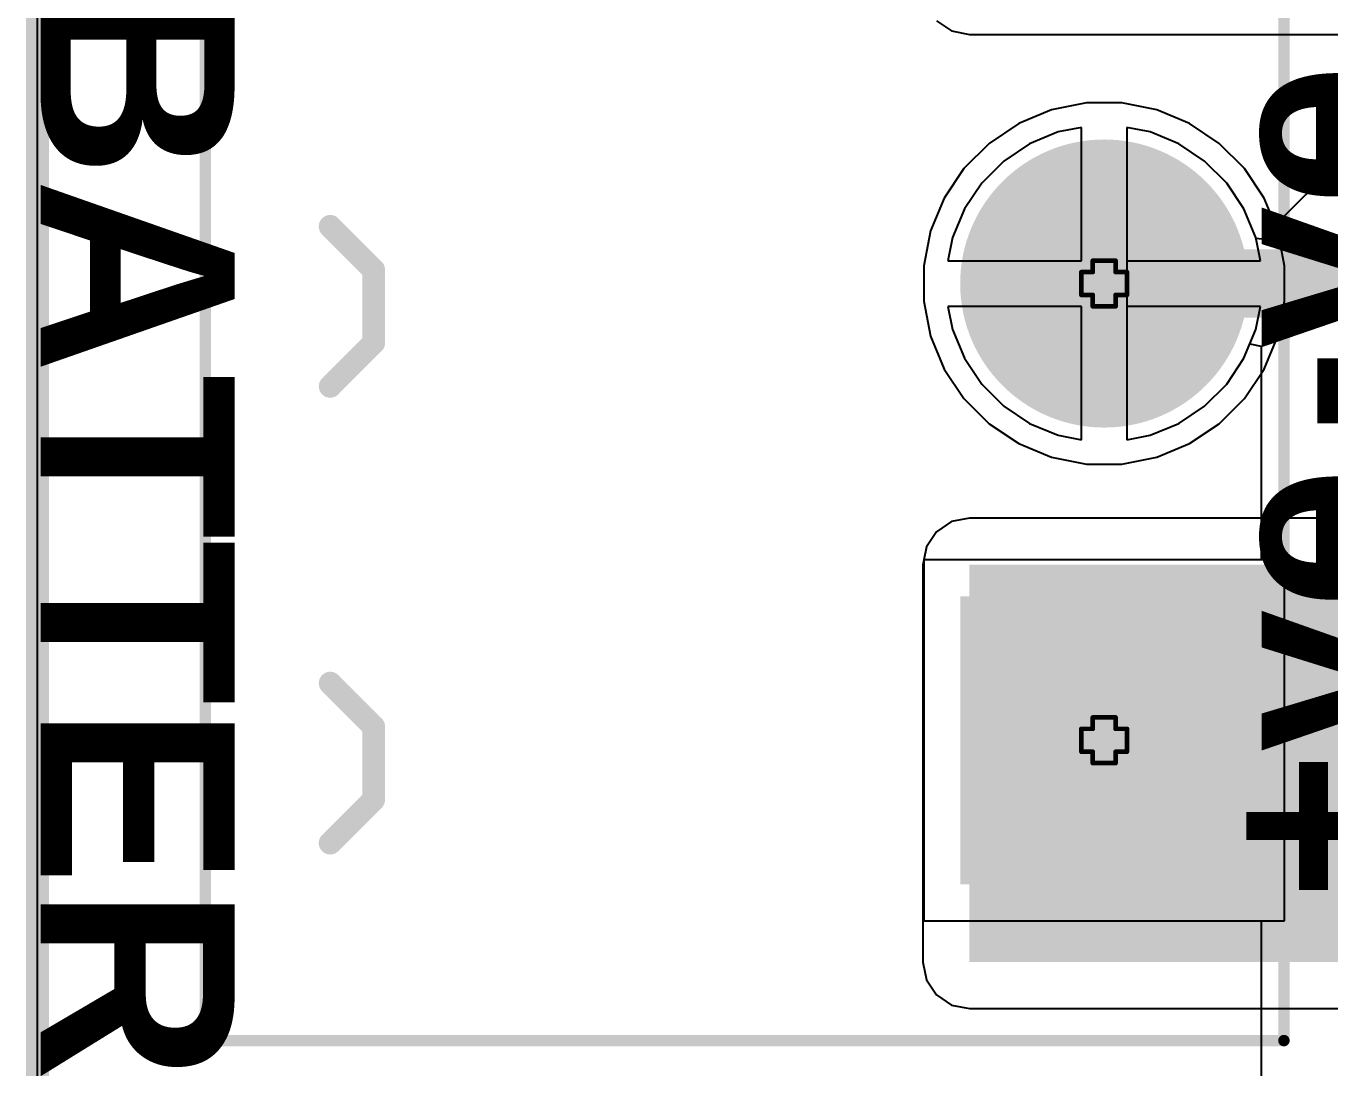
# Model space of a CAD drawing. Header units: inches. Extents: x -3 to 5437, y -3 to 5435.
# Drawn here: x -2.9 to 11.6, y 16.02 to 27.61 of the extents above; entities that cross this region are included whole.
import ezdxf

# ---------------------------------------------------------------- set-up
doc = ezdxf.new("R2010")
doc.units = ezdxf.units.IN
for name, color, linetype in [('Board Outline', 216, 'Continuous'), ('Bottom Layer', 5, 'Continuous'), ('Bottom Solder', 6, 'Continuous'), ('Drill Drawing', 1, 'Continuous'), ('GND', 16, 'Continuous'), ('Multi-Layer', 9, 'Continuous'), ('Pad Holes', 156, 'Continuous'), ('PWR', 76, 'Continuous'), ('Top Layer', 1, 'Continuous'), ('Top Overlay', 2, 'Continuous'), ('Top Solder', 216, 'Continuous')]:
    doc.layers.add(name, color=color, linetype=linetype)
doc.styles.add('Arial_Bold', font='', dxfattribs={"height": 0.2})
doc.styles.get('Arial_Bold').set_extended_font_data('Arial', bold=True)

# ---------------------------------------------------------------- blocks, each defined once
blk = doc.blocks.new('TBP01R1_508_02BE_340')
at = {"layer": 'Bottom Layer'}
blk.add_hatch(color=5, dxfattribs=at).paths.add_polyline_path([(-4.04, 1.5), (-1.04, 1.5), (-1.04, -1.5), (-4.04, -1.5)])
h = blk.add_hatch(color=5, dxfattribs=at)
edge = h.paths.add_edge_path()
edge.add_arc((2.54, 0), 1.5, 0, 360)
at = {"layer": 'Bottom Solder'}
blk.add_hatch(color=6, dxfattribs=at).paths.add_polyline_path([(-4.142, 1.602), (-0.938, 1.602), (-0.938, -1.602), (-4.142, -1.602)])
h = blk.add_hatch(color=6, dxfattribs=at)
edge = h.paths.add_edge_path()
edge.add_arc((2.54, 0), 1.602, 0, 360)
at = {"layer": 'GND'}
blk.add_hatch(color=16, dxfattribs=at).paths.add_polyline_path([(-4.04, 1.5), (-1.04, 1.5), (-1.04, -1.5), (-4.04, -1.5)])
h = blk.add_hatch(color=16, dxfattribs=at)
edge = h.paths.add_edge_path()
edge.add_arc((2.54, 0), 1.5, 0, 360)
at = {"layer": 'Multi-Layer'}
blk.add_hatch(color=9, dxfattribs=at).paths.add_polyline_path([(-4.04, 1.5), (-1.04, 1.5), (-1.04, -1.5), (-4.04, -1.5)])
h = blk.add_hatch(color=9, dxfattribs=at)
edge = h.paths.add_edge_path()
edge.add_arc((2.54, 0), 1.5, 0, 360)
at = {"layer": 'Pad Holes'}
h = blk.add_hatch(color=7, dxfattribs=at)
edge = h.paths.add_edge_path()
edge.add_arc((-2.54, 0), 0.85, 0, 360)
h = blk.add_hatch(color=7, dxfattribs=at)
edge = h.paths.add_edge_path()
edge.add_arc((2.54, 0), 0.85, 0, 360)
at = {"layer": 'PWR'}
blk.add_hatch(color=76, dxfattribs=at).paths.add_polyline_path([(-4.04, 1.5), (-1.04, 1.5), (-1.04, -1.5), (-4.04, -1.5)])
h = blk.add_hatch(color=76, dxfattribs=at)
edge = h.paths.add_edge_path()
edge.add_arc((2.54, 0), 1.5, 0, 360)
at = {"layer": 'Top Layer'}
blk.add_hatch(color=1, dxfattribs=at).paths.add_polyline_path([(-4.04, 1.5), (-1.04, 1.5), (-1.04, -1.5), (-4.04, -1.5)])
h = blk.add_hatch(color=1, dxfattribs=at)
edge = h.paths.add_edge_path()
edge.add_arc((2.54, 0), 1.5, 0, 360)
at = {"layer": 'Top Solder'}
blk.add_hatch(color=216, dxfattribs=at).paths.add_polyline_path([(-4.142, 1.602), (-0.938, 1.602), (-0.938, -1.602), (-4.142, -1.602)])
h = blk.add_hatch(color=216, dxfattribs=at)
edge = h.paths.add_edge_path()
edge.add_arc((2.54, 0), 1.602, 0, 360)
at = {"layer": 'Top Overlay'}
for points in [[(-5.88, 10, 0.127, 0.127, 0), (-5.88, -2, 0.127, 0.127, 0)], [(-5.88, 10, 0.127, 0.127, 0), (5.88, 10, 0.127, 0.127, 0)], [(5.88, 10, 0.127, 0.127, 0), (5.88, -2, 0.127, 0.127, 0)], [(-3.683, 8.611, 0.254, 0.254, 0), (-3.2, 8.128, 0.254, 0.254, 0)], [(-1.905, 8.611, 0.254, 0.254, 0), (-2.388, 8.128, 0.254, 0.254, 0)], [(1.397, 8.611, 0.254, 0.254, 0), (1.88, 8.128, 0.254, 0.254, 0)], [(1.397, 8.611, 0.254, 0.254, 0), (1.88, 8.128, 0.254, 0.254, 0)], [(3.175, 8.611, 0.254, 0.254, 0), (2.692, 8.128, 0.254, 0.254, 0)], [(3.175, 8.611, 0.254, 0.254, 0), (2.692, 8.128, 0.254, 0.254, 0)], [(-3.2, 8.128, 0.254, 0.254, 0), (-2.388, 8.128, 0.254, 0.254, 0)], [(1.88, 8.128, 0.254, 0.254, 0), (2.692, 8.128, 0.254, 0.254, 0)], [(1.88, 8.128, 0.254, 0.254, 0), (2.692, 8.128, 0.254, 0.254, 0)], [(-5.88, -2, 0.127, 0.127, 0), (5.88, -2, 0.127, 0.127, 0)]]:
    blk.add_lwpolyline(points, format="xyseb", dxfattribs=at)
for points in [[(-5.912, 10, 0.0635, 0.0635, 1), (-5.848, 10, 0.0635, 0.0635, 1)], [(-5.912, 10, 0.0635, 0.0635, 1), (-5.848, 10, 0.0635, 0.0635, 1)], [(5.848, 10, 0.0635, 0.0635, 1), (5.912, 10, 0.0635, 0.0635, 1)], [(5.848, 10, 0.0635, 0.0635, 1), (5.912, 10, 0.0635, 0.0635, 1)], [(-3.747, 8.611, 0.127, 0.127, 1), (-3.619, 8.611, 0.127, 0.127, 1)], [(-1.968, 8.611, 0.127, 0.127, 1), (-1.841, 8.611, 0.127, 0.127, 1)], [(1.333, 8.611, 0.127, 0.127, 1), (1.46, 8.611, 0.127, 0.127, 1)], [(1.333, 8.611, 0.127, 0.127, 1), (1.46, 8.611, 0.127, 0.127, 1)], [(3.111, 8.611, 0.127, 0.127, 1), (3.239, 8.611, 0.127, 0.127, 1)], [(3.111, 8.611, 0.127, 0.127, 1), (3.239, 8.611, 0.127, 0.127, 1)], [(-3.264, 8.128, 0.127, 0.127, 1), (-3.137, 8.128, 0.127, 0.127, 1)], [(-3.264, 8.128, 0.127, 0.127, 1), (-3.137, 8.128, 0.127, 0.127, 1)], [(-2.451, 8.128, 0.127, 0.127, 1), (-2.324, 8.128, 0.127, 0.127, 1)], [(-2.451, 8.128, 0.127, 0.127, 1), (-2.324, 8.128, 0.127, 0.127, 1)], [(1.816, 8.128, 0.127, 0.127, 1), (1.943, 8.128, 0.127, 0.127, 1)], [(1.816, 8.128, 0.127, 0.127, 1), (1.943, 8.128, 0.127, 0.127, 1)], [(1.816, 8.128, 0.127, 0.127, 1), (1.943, 8.128, 0.127, 0.127, 1)], [(1.816, 8.128, 0.127, 0.127, 1), (1.943, 8.128, 0.127, 0.127, 1)], [(2.629, 8.128, 0.127, 0.127, 1), (2.756, 8.128, 0.127, 0.127, 1)], [(2.629, 8.128, 0.127, 0.127, 1), (2.756, 8.128, 0.127, 0.127, 1)], [(2.629, 8.128, 0.127, 0.127, 1), (2.756, 8.128, 0.127, 0.127, 1)], [(2.629, 8.128, 0.127, 0.127, 1), (2.756, 8.128, 0.127, 0.127, 1)], [(-2.618, -1.702, 0.2, 0.2, 1), (-2.818, -1.702, 0.2, 0.2, 1)], [(-2.868, -1.702, 0.1, 0.1, 1), (-2.768, -1.702, 0.1, 0.1, 1)], [(-2.668, -1.702, 0.1, 0.1, 1), (-2.568, -1.702, 0.1, 0.1, 1)], [(-5.912, -2, 0.0635, 0.0635, 1), (-5.848, -2, 0.0635, 0.0635, 1)], [(-5.912, -2, 0.0635, 0.0635, 1), (-5.848, -2, 0.0635, 0.0635, 1)], [(5.848, -2, 0.0635, 0.0635, 1), (5.912, -2, 0.0635, 0.0635, 1)], [(5.848, -2, 0.0635, 0.0635, 1), (5.912, -2, 0.0635, 0.0635, 1)]]:
    blk.add_lwpolyline(points, format="xyseb", close=True, dxfattribs=at)

msp = doc.modelspace()

# ---------------------------------------------------------------- hatches: boundary and pattern name
at = {"layer": 'Top Layer'}
msp.add_hatch(color=1, dxfattribs=at).paths.add_polyline_path([(7.591, 17.197), (18.578, 17.197), (18.578, 21.616), (7.591, 21.616)])

# ---------------------------------------------------------------- linework, layer by layer
at = {"layer": 'Board Outline'}
msp.add_lwpolyline([(-2.777, -2.78, 0.254, 0.254, 0), (-2.777, 121.22, 0.254, 0.254, 0)], format="xyseb", dxfattribs=at)
at = {"layer": 'Bottom Layer'}
for p, q in [((-2.777, 0.777), (-2.777, 117.675)), ((8.58, 26.429), (8.26, 26.297)), ((8.837, 26.48), (8.58, 26.429)), ((8.837, 24.997), (8.837, 26.48)), ((9.603, 26.429), (9.345, 26.48)), ((9.345, 26.48), (9.345, 24.743)), ((9.922, 26.297), (9.603, 26.429)), ((8.26, 26.297), (7.973, 26.105)), ((10.209, 26.105), (9.922, 26.297)), ((11.757, 26.116), (11.598, 25.994)), ((7.973, 26.105), (7.729, 25.861)), ((10.454, 25.861), (10.209, 26.105)), ((11.598, 25.994), (11.064, 25.461)), ((7.729, 25.861), (7.537, 25.573)), ((10.645, 25.573), (10.454, 25.861)), ((7.537, 25.573), (7.405, 25.254)), ((10.778, 25.254), (10.645, 25.573)), ((11.064, 25.461), (10.942, 25.302)), ((7.405, 25.254), (7.353, 24.997)), ((10.78, 25.242), (10.778, 25.254)), ((10.912, 25.229), (10.78, 25.242)), ((10.942, 25.302), (10.912, 25.229)), ((7.353, 24.997), (8.837, 24.997)), ((9.345, 24.743), (9.345, 23.005)), ((8.837, 24.489), (7.353, 24.489)), ((7.353, 24.489), (7.405, 24.231)), ((8.837, 23.005), (8.837, 24.489)), ((7.405, 24.231), (7.537, 23.912)), ((10.645, 23.912), (10.712, 24.073)), ((10.712, 24.073), (10.839, 24.048)), ((10.839, 24.048), (10.839, 21.671)), ((7.537, 23.912), (7.729, 23.625)), ((10.454, 23.625), (10.645, 23.912)), ((7.729, 23.625), (7.973, 23.38)), ((10.209, 23.38), (10.454, 23.625)), ((7.973, 23.38), (8.26, 23.188)), ((9.922, 23.188), (10.209, 23.38)), ((8.26, 23.188), (8.58, 23.056)), ((9.603, 23.056), (9.922, 23.188)), ((8.58, 23.056), (8.837, 23.005)), ((9.345, 23.005), (9.603, 23.056)), ((10.839, 21.671), (7.083, 21.671)), ((7.083, 21.671), (7.083, 17.655)), ((7.083, 17.655), (10.839, 17.655)), ((10.839, 17.655), (10.839, 13.386))]:
    msp.add_line(p, q, dxfattribs=at)
at = {"layer": 'Drill Drawing'}
for points in [[(8.964, 24.87, 0.0508, 0.0508, 0), (8.964, 24.997, 0.0508, 0.0508, 0)], [(8.964, 24.997, 0.0508, 0.0508, 0), (9.218, 24.997, 0.0508, 0.0508, 0)], [(9.218, 24.87, 0.0508, 0.0508, 0), (9.218, 24.997, 0.0508, 0.0508, 0)], [(8.837, 24.616, 0.0508, 0.0508, 0), (8.837, 24.87, 0.0508, 0.0508, 0)], [(8.837, 24.87, 0.0508, 0.0508, 0), (8.964, 24.87, 0.0508, 0.0508, 0)], [(9.218, 24.87, 0.0508, 0.0508, 0), (9.345, 24.87, 0.0508, 0.0508, 0)], [(9.345, 24.616, 0.0508, 0.0508, 0), (9.345, 24.87, 0.0508, 0.0508, 0)], [(8.837, 24.616, 0.0508, 0.0508, 0), (8.964, 24.616, 0.0508, 0.0508, 0)], [(8.964, 24.489, 0.0508, 0.0508, 0), (8.964, 24.616, 0.0508, 0.0508, 0)], [(9.218, 24.616, 0.0508, 0.0508, 0), (9.345, 24.616, 0.0508, 0.0508, 0)], [(9.218, 24.489, 0.0508, 0.0508, 0), (9.218, 24.616, 0.0508, 0.0508, 0)], [(8.964, 24.489, 0.0508, 0.0508, 0), (9.218, 24.489, 0.0508, 0.0508, 0)], [(8.964, 19.79, 0.0508, 0.0508, 0), (8.964, 19.917, 0.0508, 0.0508, 0)], [(8.964, 19.917, 0.0508, 0.0508, 0), (9.218, 19.917, 0.0508, 0.0508, 0)], [(9.218, 19.79, 0.0508, 0.0508, 0), (9.218, 19.917, 0.0508, 0.0508, 0)], [(8.837, 19.536, 0.0508, 0.0508, 0), (8.837, 19.79, 0.0508, 0.0508, 0)], [(8.837, 19.79, 0.0508, 0.0508, 0), (8.964, 19.79, 0.0508, 0.0508, 0)], [(9.218, 19.79, 0.0508, 0.0508, 0), (9.345, 19.79, 0.0508, 0.0508, 0)], [(9.345, 19.536, 0.0508, 0.0508, 0), (9.345, 19.79, 0.0508, 0.0508, 0)], [(8.837, 19.536, 0.0508, 0.0508, 0), (8.964, 19.536, 0.0508, 0.0508, 0)], [(8.964, 19.409, 0.0508, 0.0508, 0), (8.964, 19.536, 0.0508, 0.0508, 0)], [(9.218, 19.536, 0.0508, 0.0508, 0), (9.345, 19.536, 0.0508, 0.0508, 0)], [(9.218, 19.409, 0.0508, 0.0508, 0), (9.218, 19.536, 0.0508, 0.0508, 0)], [(8.964, 19.409, 0.0508, 0.0508, 0), (9.218, 19.409, 0.0508, 0.0508, 0)]]:
    msp.add_lwpolyline(points, format="xyseb", dxfattribs=at)
for points in [[(8.951, 24.997, 0.0254, 0.0254, 1), (8.977, 24.997, 0.0254, 0.0254, 1)], [(8.951, 24.997, 0.0254, 0.0254, 1), (8.977, 24.997, 0.0254, 0.0254, 1)], [(9.205, 24.997, 0.0254, 0.0254, 1), (9.231, 24.997, 0.0254, 0.0254, 1)], [(9.205, 24.997, 0.0254, 0.0254, 1), (9.231, 24.997, 0.0254, 0.0254, 1)], [(8.824, 24.87, 0.0254, 0.0254, 1), (8.85, 24.87, 0.0254, 0.0254, 1)], [(8.824, 24.87, 0.0254, 0.0254, 1), (8.85, 24.87, 0.0254, 0.0254, 1)], [(8.951, 24.87, 0.0254, 0.0254, 1), (8.977, 24.87, 0.0254, 0.0254, 1)], [(8.951, 24.87, 0.0254, 0.0254, 1), (8.977, 24.87, 0.0254, 0.0254, 1)], [(9.205, 24.87, 0.0254, 0.0254, 1), (9.231, 24.87, 0.0254, 0.0254, 1)], [(9.205, 24.87, 0.0254, 0.0254, 1), (9.231, 24.87, 0.0254, 0.0254, 1)], [(9.332, 24.87, 0.0254, 0.0254, 1), (9.358, 24.87, 0.0254, 0.0254, 1)], [(9.332, 24.87, 0.0254, 0.0254, 1), (9.358, 24.87, 0.0254, 0.0254, 1)], [(8.824, 24.616, 0.0254, 0.0254, 1), (8.85, 24.616, 0.0254, 0.0254, 1)], [(8.824, 24.616, 0.0254, 0.0254, 1), (8.85, 24.616, 0.0254, 0.0254, 1)], [(8.951, 24.616, 0.0254, 0.0254, 1), (8.977, 24.616, 0.0254, 0.0254, 1)], [(8.951, 24.616, 0.0254, 0.0254, 1), (8.977, 24.616, 0.0254, 0.0254, 1)], [(9.205, 24.616, 0.0254, 0.0254, 1), (9.231, 24.616, 0.0254, 0.0254, 1)], [(9.205, 24.616, 0.0254, 0.0254, 1), (9.231, 24.616, 0.0254, 0.0254, 1)], [(9.332, 24.616, 0.0254, 0.0254, 1), (9.358, 24.616, 0.0254, 0.0254, 1)], [(9.332, 24.616, 0.0254, 0.0254, 1), (9.358, 24.616, 0.0254, 0.0254, 1)], [(8.951, 24.489, 0.0254, 0.0254, 1), (8.977, 24.489, 0.0254, 0.0254, 1)], [(8.951, 24.489, 0.0254, 0.0254, 1), (8.977, 24.489, 0.0254, 0.0254, 1)], [(9.205, 24.489, 0.0254, 0.0254, 1), (9.231, 24.489, 0.0254, 0.0254, 1)], [(9.205, 24.489, 0.0254, 0.0254, 1), (9.231, 24.489, 0.0254, 0.0254, 1)], [(8.951, 19.917, 0.0254, 0.0254, 1), (8.977, 19.917, 0.0254, 0.0254, 1)], [(8.951, 19.917, 0.0254, 0.0254, 1), (8.977, 19.917, 0.0254, 0.0254, 1)], [(9.205, 19.917, 0.0254, 0.0254, 1), (9.231, 19.917, 0.0254, 0.0254, 1)], [(9.205, 19.917, 0.0254, 0.0254, 1), (9.231, 19.917, 0.0254, 0.0254, 1)], [(8.824, 19.79, 0.0254, 0.0254, 1), (8.85, 19.79, 0.0254, 0.0254, 1)], [(8.824, 19.79, 0.0254, 0.0254, 1), (8.85, 19.79, 0.0254, 0.0254, 1)], [(8.951, 19.79, 0.0254, 0.0254, 1), (8.977, 19.79, 0.0254, 0.0254, 1)], [(8.951, 19.79, 0.0254, 0.0254, 1), (8.977, 19.79, 0.0254, 0.0254, 1)], [(9.205, 19.79, 0.0254, 0.0254, 1), (9.231, 19.79, 0.0254, 0.0254, 1)], [(9.205, 19.79, 0.0254, 0.0254, 1), (9.231, 19.79, 0.0254, 0.0254, 1)], [(9.332, 19.79, 0.0254, 0.0254, 1), (9.358, 19.79, 0.0254, 0.0254, 1)], [(9.332, 19.79, 0.0254, 0.0254, 1), (9.358, 19.79, 0.0254, 0.0254, 1)], [(8.824, 19.536, 0.0254, 0.0254, 1), (8.85, 19.536, 0.0254, 0.0254, 1)], [(8.824, 19.536, 0.0254, 0.0254, 1), (8.85, 19.536, 0.0254, 0.0254, 1)], [(8.951, 19.536, 0.0254, 0.0254, 1), (8.977, 19.536, 0.0254, 0.0254, 1)], [(8.951, 19.536, 0.0254, 0.0254, 1), (8.977, 19.536, 0.0254, 0.0254, 1)], [(9.205, 19.536, 0.0254, 0.0254, 1), (9.231, 19.536, 0.0254, 0.0254, 1)], [(9.205, 19.536, 0.0254, 0.0254, 1), (9.231, 19.536, 0.0254, 0.0254, 1)], [(9.332, 19.536, 0.0254, 0.0254, 1), (9.358, 19.536, 0.0254, 0.0254, 1)], [(9.332, 19.536, 0.0254, 0.0254, 1), (9.358, 19.536, 0.0254, 0.0254, 1)], [(8.951, 19.409, 0.0254, 0.0254, 1), (8.977, 19.409, 0.0254, 0.0254, 1)], [(8.951, 19.409, 0.0254, 0.0254, 1), (8.977, 19.409, 0.0254, 0.0254, 1)], [(9.205, 19.409, 0.0254, 0.0254, 1), (9.231, 19.409, 0.0254, 0.0254, 1)], [(9.205, 19.409, 0.0254, 0.0254, 1), (9.231, 19.409, 0.0254, 0.0254, 1)]]:
    msp.add_lwpolyline(points, format="xyseb", close=True, dxfattribs=at)
at = {"layer": 'GND'}
for p, q in [((-2.777, 1.023), (-2.777, 117.429)), ((8.58, 26.429), (8.26, 26.297)), ((8.837, 26.48), (8.58, 26.429)), ((8.837, 24.997), (8.837, 26.48)), ((9.603, 26.429), (9.345, 26.48)), ((9.345, 26.48), (9.345, 24.997)), ((9.922, 26.297), (9.603, 26.429)), ((8.26, 26.297), (7.973, 26.105)), ((10.209, 26.105), (9.922, 26.297)), ((7.973, 26.105), (7.729, 25.861)), ((10.454, 25.861), (10.209, 26.105)), ((7.729, 25.861), (7.537, 25.573)), ((10.645, 25.573), (10.454, 25.861)), ((7.537, 25.573), (7.405, 25.254)), ((10.778, 25.254), (10.645, 25.573)), ((7.405, 25.254), (7.353, 24.997)), ((10.829, 24.997), (10.778, 25.254)), ((7.353, 24.997), (8.837, 24.997)), ((9.345, 24.997), (10.829, 24.997)), ((8.837, 24.489), (7.353, 24.489)), ((7.353, 24.489), (7.405, 24.231)), ((8.837, 23.005), (8.837, 24.489)), ((10.829, 24.489), (9.345, 24.489)), ((9.345, 24.489), (9.345, 23.005)), ((10.778, 24.231), (10.829, 24.489)), ((7.405, 24.231), (7.537, 23.912)), ((10.645, 23.912), (10.778, 24.231)), ((7.537, 23.912), (7.729, 23.625)), ((10.454, 23.625), (10.645, 23.912)), ((7.729, 23.625), (7.973, 23.38)), ((10.209, 23.38), (10.454, 23.625)), ((7.973, 23.38), (8.26, 23.188)), ((9.922, 23.188), (10.209, 23.38)), ((8.26, 23.188), (8.58, 23.056)), ((9.603, 23.056), (9.922, 23.188)), ((8.58, 23.056), (8.837, 23.005)), ((9.345, 23.005), (9.603, 23.056)), ((11.099, 21.671), (7.083, 21.671)), ((7.083, 21.671), (7.083, 17.655)), ((11.099, 17.655), (11.099, 21.671)), ((7.083, 17.655), (11.099, 17.655))]:
    msp.add_line(p, q, dxfattribs=at)
at = {"layer": 'PWR'}
for p, q in [((-2.777, 1.611), (-2.777, 116.838)), ((8.893, 26.751), (8.505, 26.673)), ((9.289, 26.751), (8.893, 26.751)), ((9.677, 26.673), (9.289, 26.751)), ((8.505, 26.673), (8.14, 26.522)), ((10.042, 26.522), (9.677, 26.673)), ((8.14, 26.522), (7.811, 26.302)), ((10.371, 26.302), (10.042, 26.522)), ((7.811, 26.302), (7.531, 26.023)), ((10.651, 26.023), (10.371, 26.302)), ((7.531, 26.023), (7.312, 25.694)), ((10.871, 25.694), (10.651, 26.023)), ((7.312, 25.694), (7.16, 25.328)), ((11.022, 25.328), (10.871, 25.694)), ((7.16, 25.328), (7.083, 24.94)), ((11.099, 24.94), (11.022, 25.328)), ((7.083, 24.94), (7.083, 24.545)), ((11.099, 24.545), (11.099, 24.94)), ((7.083, 24.545), (7.16, 24.157)), ((11.022, 24.157), (11.099, 24.545)), ((7.16, 24.157), (7.312, 23.792)), ((10.871, 23.792), (11.022, 24.157)), ((7.312, 23.792), (7.531, 23.463)), ((10.651, 23.463), (10.871, 23.792)), ((7.531, 23.463), (7.811, 23.183)), ((10.371, 23.183), (10.651, 23.463)), ((7.811, 23.183), (8.14, 22.963)), ((10.042, 22.963), (10.371, 23.183)), ((8.14, 22.963), (8.505, 22.812)), ((9.677, 22.812), (10.042, 22.963)), ((8.505, 22.812), (8.893, 22.735)), ((9.289, 22.735), (9.677, 22.812)), ((8.893, 22.735), (9.289, 22.735)), ((11.099, 21.671), (7.083, 21.671)), ((7.083, 21.671), (7.083, 17.655)), ((11.099, 17.655), (11.099, 21.671)), ((7.083, 17.655), (11.099, 17.655))]:
    msp.add_line(p, q, dxfattribs=at)
at = {"layer": 'Top Layer'}
for p, q in [((-2.777, 0.777), (-2.777, 117.675)), ((7.225, 27.664), (7.393, 27.552)), ((7.393, 27.552), (7.591, 27.512)), ((7.591, 27.512), (19.191, 27.512)), ((8.58, 26.429), (8.26, 26.297)), ((8.837, 26.48), (8.58, 26.429)), ((8.837, 24.997), (8.837, 26.48)), ((9.603, 26.429), (9.345, 26.48)), ((9.345, 26.48), (9.345, 24.997)), ((9.922, 26.297), (9.603, 26.429)), ((8.26, 26.297), (7.973, 26.105)), ((10.209, 26.105), (9.922, 26.297)), ((7.973, 26.105), (7.729, 25.861)), ((10.454, 25.861), (10.209, 26.105)), ((7.729, 25.861), (7.537, 25.573)), ((10.645, 25.573), (10.454, 25.861)), ((7.537, 25.573), (7.405, 25.254)), ((10.778, 25.254), (10.645, 25.573)), ((7.405, 25.254), (7.353, 24.997)), ((10.829, 24.997), (10.778, 25.254)), ((7.353, 24.997), (8.837, 24.997)), ((9.345, 24.997), (10.829, 24.997)), ((8.837, 24.489), (7.353, 24.489)), ((7.353, 24.489), (7.405, 24.231)), ((8.837, 23.005), (8.837, 24.489)), ((10.829, 24.489), (9.345, 24.489)), ((9.345, 24.489), (9.345, 23.005)), ((10.778, 24.231), (10.829, 24.489)), ((7.405, 24.231), (7.537, 23.912)), ((10.645, 23.912), (10.778, 24.231)), ((7.537, 23.912), (7.729, 23.625)), ((10.454, 23.625), (10.645, 23.912)), ((7.729, 23.625), (7.973, 23.38)), ((10.209, 23.38), (10.454, 23.625)), ((7.973, 23.38), (8.26, 23.188)), ((9.922, 23.188), (10.209, 23.38)), ((8.26, 23.188), (8.58, 23.056)), ((9.603, 23.056), (9.922, 23.188)), ((8.58, 23.056), (8.837, 23.005)), ((9.345, 23.005), (9.603, 23.056)), ((7.393, 22.095), (7.225, 21.983)), ((7.591, 22.134), (7.393, 22.095)), ((17.764, 22.134), (7.591, 22.134)), ((7.225, 21.983), (7.113, 21.814)), ((7.113, 21.814), (7.084, 21.671)), ((7.083, 21.666), (7.073, 21.616)), ((7.073, 21.616), (7.073, 17.197)), ((7.084, 21.671), (7.083, 21.671)), ((7.083, 21.671), (7.083, 21.666)), ((7.073, 17.197), (7.113, 16.998)), ((7.113, 16.998), (7.225, 16.83)), ((7.225, 16.83), (7.393, 16.718)), ((7.393, 16.718), (7.591, 16.679)), ((7.591, 16.679), (12.616, 16.679))]:
    msp.add_line(p, q, dxfattribs=at)
msp.add_lwpolyline([(9.091, 24.743, 0.762, 0.762, 0), (12.988, 24.743, 0.762, 0.762, 0)], format="xyseb", dxfattribs=at)
msp.add_lwpolyline([(8.901, 24.743, 0.381, 0.381, 1), (9.282, 24.743, 0.381, 0.381, 1)], format="xyseb", close=True, dxfattribs=at)

# ---------------------------------------------------------------- block references
at = {"rotation": 90}
msp.add_blockref('TBP01R1_508_02BE_340', (9.091, 22.203), dxfattribs=at)

# ---------------------------------------------------------------- texts
at = {"layer": 'Top Overlay', "style": 'Arial_Bold'}
for s, height, rotation, p in [('BATTERY', 2.159, 270, (-2.743, 28.093)), ('-ve', 2.032, 90, (12.403, 23.078)), ('+ve', 2.032, 90, (12.403, 17.88))]:
    msp.add_text(s, height=height, rotation=rotation, dxfattribs=at).set_placement(p)

doc.saveas('drawing.dxf')
